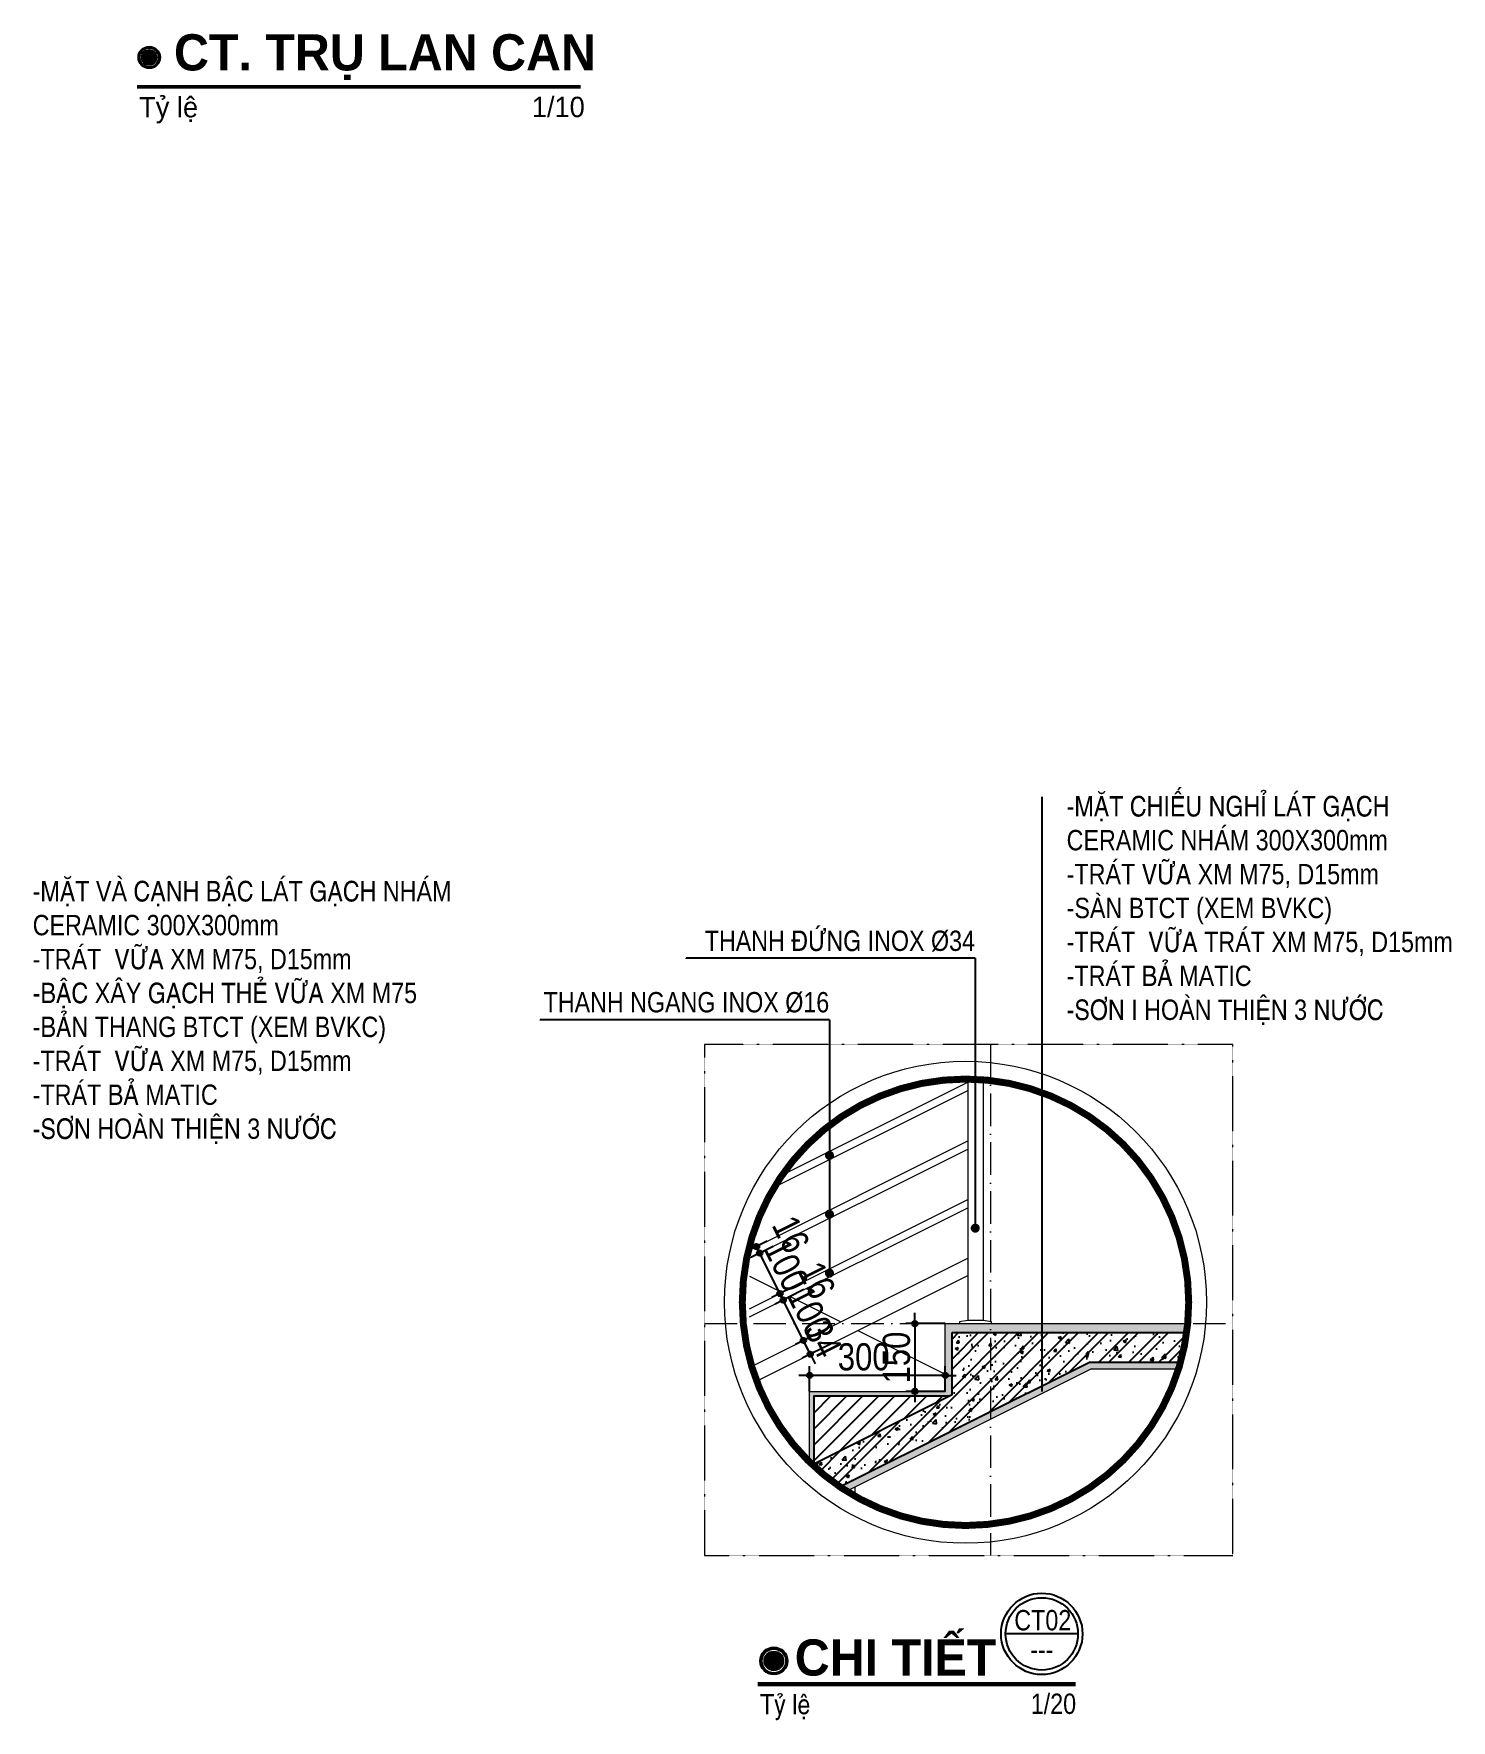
# Model space of a CAD drawing. Header units: millimetres. Extents: x 15144 to 68983, y 5333 to 52444.
# Drawn here: x 38817 to 54490, y 5333 to 23979 of the extents above; entities that cross this region are included whole.
import ezdxf
from ezdxf.enums import TextEntityAlignment as Align

# ---------------------------------------------------------------- set-up
doc = ezdxf.new("R2010")
doc.units = ezdxf.units.MM
doc.linetypes.add('ACAD_ISO10W100', pattern=[18, 12, -3, 0, -3])
for name, color, linetype in [('DIM', 1, 'Continuous'), ('HACTH', 8, 'Continuous'), ('HATCH', 8, 'Continuous'), ('NETCAT', 4, 'Continuous'), ('TAGS', 60, 'Continuous'), ('TEXT', 7, 'Continuous')]:
    doc.layers.add(name, color=color, linetype=linetype)
doc.layers.add('NET-THAY', color=2, linetype='Continuous', lineweight=13)
doc.layers.add('TRUC', color=24, linetype='Continuous', lineweight=0)
doc.styles.add('HEL-CONDENSE', font='')
doc.styles.add('HELVECONDENSE', font='')
doc.styles.add('SWISS-CONDENSE', font='')
doc.styles.add('VNI-HELVE-CONDENSEN', font='')
doc.styles.get('HEL-CONDENSE').set_extended_font_data('VNI-Helve-Condense')
doc.styles.get('HELVECONDENSE').set_extended_font_data('VNI-Helve-Condense')
doc.styles.get('SWISS-CONDENSE').set_extended_font_data('VNI-Swiss-Condense')
doc.styles.get('VNI-HELVE-CONDENSEN').set_extended_font_data('VNI-Helve-Condense')
doc.dimstyles.new('D20', dxfattribs={"dimtxt": 300, "dimasz": 1.2, "dimexe": 100, "dimexo": 0, "dimgap": 50, "dimtad": 1, "dimdec": 0, "dimlfac": 0.2, "dimzin": 13, "dimdsep": 46, "dimtxsty": 'HEL-CONDENSE', "dimblk": 'D50', "dimcen": 0, "dimclrd": 1, "dimclre": 1, "dimclrt": 7, "dimadec": 0, "dimazin": 0, "dimtfac": 1, "dimtdec": 0, "dimtmove": 0, "dimatfit": 3, "dimldrblk": 'D50', "dimfxl": 1, "dimtolj": 1, "dimtzin": 13, "dimarcsym": 0})

# ---------------------------------------------------------------- blocks, each defined once
blk = doc.blocks.new('A$C5F494123')
at = {"layer": 'TAGS', "color": 254, "ltscale": 1000}
blk.add_line((400, 0), (-400, 0), dxfattribs=at)
at = {"layer": 'TAGS', "ltscale": 1000}
blk.add_circle((0, 0), 450, dxfattribs=at)
at = {"layer": 'TAGS', "color": 254, "ltscale": 1000}
blk.add_circle((0, 0), 400, dxfattribs=at)
at = {"layer": 'TAGS', "ltscale": 1000, "style": 'VNI-HELVE-CONDENSEN'}
blk.add_attdef('A', (-84, 67), '', height=225, dxfattribs=at)
blk.add_attdef('A', text='', height=225, dxfattribs=at).set_placement((1, -62), align=Align.TOP_CENTER)
blk = doc.blocks.new('D50')
at = {"layer": 'DIM'}
blk.add_hatch(color=256, dxfattribs=at).paths.add_polyline_path([(25, 0, 1), (-25, 0, 1)])
blk.add_line((25, 0), (100, 0), dxfattribs=at)
blk.add_circle((0, 0), 25, dxfattribs=at)
blk = doc.blocks.new('*D545')
at = {"layer": 'DEFPOINTS', "color": 0, "transparency": 16777216}
for p in [(48896, 9718), (48560, 8968), (48896, 8968)]:
    blk.add_point(p, dxfattribs=at)
at = {"layer": 'DIM', "color": 1, "lineweight": -2, "transparency": 16777216}
for p, q in [((48896, 9718), (48460, 9718)), ((48560, 9717), (48560, 8970)), ((48896, 8968), (48460, 8968))]:
    blk.add_line(p, q, dxfattribs=at)
at = {"layer": 'DIM', "color": 1, "lineweight": -2, "transparency": 16777216, "xscale": 1.199999999999999, "yscale": 1.199999999999999, "zscale": 1.199999999999999}
for p, rotation in [((48560, 9718), 90), ((48560, 8968), 270)]:
    blk.add_blockref('D50', p, dxfattribs=dict(at, rotation=rotation))
at = {"layer": 'DIM', "color": 7, "transparency": 16777216, "insert": (48357, 9343), "char_height": 300, "attachment_point": 5, "rotation": 90, "style": 'HEL-CONDENSE'}
blk.add_mtext('\\A1;150', dxfattribs=at)
blk = doc.blocks.new('*D546')
at = {"layer": 'DEFPOINTS', "color": 0, "transparency": 16777216}
for p in [(47396, 9146), (47396, 8968), (48896, 8968)]:
    blk.add_point(p, dxfattribs=at)
at = {"layer": 'DIM', "color": 1, "lineweight": -2, "transparency": 16777216}
for p, q in [((47396, 8968), (47396, 9246)), ((48895, 9146), (47397, 9146)), ((48896, 8968), (48896, 9246))]:
    blk.add_line(p, q, dxfattribs=at)
at = {"layer": 'DIM', "color": 1, "lineweight": -2, "transparency": 16777216, "xscale": 1.199999999999999, "yscale": 1.199999999999999, "zscale": 1.199999999999999, "rotation": 180}
blk.add_blockref('D50', (47396, 9146), dxfattribs=at)
at = {"layer": 'DIM', "color": 1, "lineweight": -2, "transparency": 16777216, "xscale": 1.199999999999999, "yscale": 1.199999999999999, "zscale": 1.199999999999999}
blk.add_blockref('D50', (48896, 9146), dxfattribs=at)
at = {"layer": 'DIM', "color": 7, "transparency": 16777216, "insert": (47994, 9349), "char_height": 300, "attachment_point": 5, "style": 'HEL-CONDENSE'}
blk.add_mtext('\\A1;300', dxfattribs=at)
blk = doc.blocks.new('*D547')
at = {"layer": 'DEFPOINTS', "color": 0, "transparency": 16777216}
for p in [(47327, 9532), (47549, 9643), (47625, 9490)]:
    blk.add_point(p, dxfattribs=at)
at = {"layer": 'DIM', "color": 1, "lineweight": -2, "transparency": 16777216}
for p, q in [((47549, 9643), (47238, 9487)), ((47403, 9381), (47328, 9531)), ((47625, 9490), (47314, 9335))]:
    blk.add_line(p, q, dxfattribs=at)
at = {"layer": 'DIM', "color": 1, "lineweight": -2, "transparency": 16777216, "xscale": 1.199999999999999, "yscale": 1.199999999999999, "zscale": 1.199999999999999}
for p, rotation in [((47327, 9532), 116.565051177078), ((47403, 9380), 296.565051177078)]:
    blk.add_blockref('D50', p, dxfattribs=dict(at, rotation=rotation))
at = {"layer": 'DIM', "color": 7, "transparency": 16777216, "insert": (47547, 9547), "char_height": 300, "attachment_point": 5, "rotation": 296.5651, "style": 'HEL-CONDENSE'}
blk.add_mtext('\\A1;34', dxfattribs=at)
blk = doc.blocks.new('*D548')
at = {"layer": 'DEFPOINTS', "color": 0, "transparency": 16777216}
for p in [(47325, 10090), (47104, 9979), (47549, 9643)]:
    blk.add_point(p, dxfattribs=at)
at = {"layer": 'DIM', "color": 1, "lineweight": -2, "transparency": 16777216}
for p, q in [((47325, 10090), (47014, 9934)), ((47327, 9533), (47104, 9978)), ((47549, 9643), (47238, 9487))]:
    blk.add_line(p, q, dxfattribs=at)
at = {"layer": 'DIM', "color": 1, "lineweight": -2, "transparency": 16777216, "xscale": 1.199999999999999, "yscale": 1.199999999999999, "zscale": 1.199999999999999}
for p, rotation in [((47104, 9979), 116.5650511770989), ((47327, 9532), 296.5650511770989)]:
    blk.add_blockref('D50', p, dxfattribs=dict(at, rotation=rotation))
at = {"layer": 'DIM', "color": 7, "transparency": 16777216, "insert": (47397, 9846), "char_height": 300, "attachment_point": 5, "rotation": 296.5651, "style": 'HEL-CONDENSE'}
blk.add_mtext('\\A1;100', dxfattribs=at)
blk = doc.blocks.new('*D549')
at = {"layer": 'DEFPOINTS', "color": 0, "transparency": 16777216}
for p in [(46844, 10498), (46992, 10572), (47215, 10124)]:
    blk.add_point(p, dxfattribs=at)
at = {"layer": 'DIM', "color": 1, "lineweight": -2, "transparency": 16777216}
for p, q in [((46992, 10572), (46755, 10453)), ((47067, 10052), (46845, 10497)), ((47215, 10124), (46979, 10006))]:
    blk.add_line(p, q, dxfattribs=at)
at = {"layer": 'DIM', "color": 1, "lineweight": -2, "transparency": 16777216, "xscale": 1.199999999999999, "yscale": 1.199999999999999, "zscale": 1.199999999999999}
for p, rotation in [((46844, 10498), 116.565051177075), ((47068, 10051), 296.565051177075)]:
    blk.add_blockref('D50', p, dxfattribs=dict(at, rotation=rotation))
at = {"layer": 'DIM', "color": 7, "transparency": 16777216, "insert": (47138, 10365), "char_height": 300, "attachment_point": 5, "rotation": 296.5651, "style": 'HEL-CONDENSE'}
blk.add_mtext('\\A1;100', dxfattribs=at)
blk = doc.blocks.new('*D550')
at = {"layer": 'DEFPOINTS', "color": 0, "transparency": 16777216}
for p in [(46809, 10569), (46926, 10628), (46962, 10557)]:
    blk.add_point(p, dxfattribs=at)
at = {"layer": 'DIM', "color": 1, "lineweight": -2, "transparency": 16777216}
for p, q in [((46926, 10628), (46719, 10525)), ((46962, 10557), (46755, 10453)), ((46808, 10570), (46808, 10571)), ((46844, 10498), (46809, 10569)), ((46845, 10497), (46845, 10496))]:
    blk.add_line(p, q, dxfattribs=at)
at = {"layer": 'DIM', "color": 1, "lineweight": -2, "transparency": 16777216, "xscale": 1.199999999999999, "yscale": 1.199999999999999, "zscale": 1.199999999999999}
for p, rotation in [((46844, 10498), 116.5650511771525), ((46809, 10569), 296.5650511771526)]:
    blk.add_blockref('D50', p, dxfattribs=dict(at, rotation=rotation))
at = {"layer": 'DIM', "color": 7, "transparency": 16777216, "insert": (47188, 10705), "char_height": 300, "attachment_point": 5, "rotation": 296.5651, "style": 'HEL-CONDENSE'}
blk.add_mtext('\\A1;16', dxfattribs=at)
blk = doc.blocks.new('*D551')
at = {"layer": 'DEFPOINTS', "color": 0, "transparency": 16777216}
for p in [(47297, 10165), (47333, 10094), (47068, 10051)]:
    blk.add_point(p, dxfattribs=at)
at = {"layer": 'DIM', "color": 1, "lineweight": -2, "transparency": 16777216}
for p, q in [((47297, 10165), (46979, 10006)), ((47333, 10094), (47014, 9934)), ((47067, 10052), (47067, 10053)), ((47104, 9979), (47068, 10051)), ((47104, 9978), (47105, 9977))]:
    blk.add_line(p, q, dxfattribs=at)
at = {"layer": 'DIM', "color": 1, "lineweight": -2, "transparency": 16777216, "xscale": 1.199999999999999, "yscale": 1.199999999999999, "zscale": 1.199999999999999}
for p, rotation in [((47104, 9979), 116.565051177078), ((47068, 10051), 296.565051177078)]:
    blk.add_blockref('D50', p, dxfattribs=dict(at, rotation=rotation))
at = {"layer": 'DIM', "color": 7, "transparency": 16777216, "insert": (47474, 10198), "char_height": 300, "attachment_point": 5, "rotation": 296.5651, "style": 'HEL-CONDENSE'}
blk.add_mtext('\\A1;16', dxfattribs=at)

msp = doc.modelspace()

# ---------------------------------------------------------------- hatches: boundary and pattern name
at = {"layer": 'DIM'}
for points in [[(40178.083, 23717.569, 1), (40010.851, 23717.569, 1)], [(47104.933, 5988.734, 1), (46895.893, 5988.734, 1)]]:
    msp.add_hatch(color=256, dxfattribs=at).paths.add_polyline_path(points)
at = {"layer": 'HACTH'}
h = msp.add_hatch(dxfattribs=at)
h.set_pattern_fill('AR-SAND', color=256, scale=0.5, style=0)
h.set_pattern_definition([(37.5, (-1277566.531, -92011.559), (-0.80001565, 24.47066187), [0, -19.304, 0, -21.59, 0, -20.6375]), (7.5, (-1277566.53, -92011.56), (22.47616416, 35.841255), [0, -10.414, 0, -17.399, 0, -6.6675]), (327.5, (-1277582.152, -92011.56), (39.5496185, 0.07185923), [0, -6.35, 0, -22.86, 0, -29.845]), (317.5, (-1277582.152, -92011.56), (38.1778226, 11.1464662), [0, -3.175, 0, -14.986, 0, -17.145])])
h.paths.add_polyline_path([(51576.084, 9718.414), (49964.639, 9718.414), (49964.639, 9618.414), (51564.437, 9618.414, 0.010199213)])
h.paths.add_polyline_path([(49964.639, 9718.414), (49395.811, 9718.414), (49395.811, 9618.414), (49964.639, 9618.414)])
h.paths.add_polyline_path([(49395.811, 9718.414), (48895.811, 9718.414), (48895.811, 8968.414), (47395.811, 8968.414), (47395.811, 8218.414), (47364.585, 8218.414, 0.007227938), (47415.486, 8168.414), (47445.811, 8168.414), (47445.811, 8918.414), (48945.811, 8918.414), (48970.811, 8930.914), (48970.811, 9618.414), (49395.811, 9618.414)])
h.paths.add_polyline_path([(49395.811, 8659.397), (49395.811, 8743.25), (47733.173, 7911.931, 0.008797486), (47805.871, 7864.427)])
h.paths.add_polyline_path([(50513.845, 9218.414), (51475.211, 9218.414, 0.007921178), (51497.327, 9293.414), (50496.14, 9293.414), (49395.811, 8743.25), (49395.811, 8659.397)])
h = msp.add_hatch(dxfattribs=at)
h.set_pattern_fill('AR-CONC', color=256, scale=50, style=0)
h.set_pattern_definition([(50, (-1212946, 444797.04), (358.63009, -31.37607), [37.5, -412.5]), (355, (-1212946, 444797.04), (-69.37567, 376.09607), [30, -330]), (100.4514, (-1212916.1, 444794.42), (289.25469, 344.71977), [31.870095, -350.57106]), (46.1842, (-1212946, 444897.04), (533.62052, -82.7595), [56.25, -618.75]), (96.6356, (-1212901.5, 444890.14), (467.33135, 487.05894), [47.80514, -525.8565]), (351.1842, (-1212946, 444897.04), (467.33097, 487.0593), [45, -495]), (21, (-1212896, 444872.04), (298.453526, -201.309445), [37.5, -412.5]), (326, (-1212896, 444872.04), (121.65767, 362.57502), [30, -330]), (71.4514, (-1212871.12, 444855.26), (420.11131, 161.26525), [31.870095, -350.57106]), (37.5, (-1212945.99, 444797.04), (6.079928, 166.446927), [0, -326, 0, -335, 0, -331.25]), (7.5, (-1212946, 444797.04), (131.534769, 197.205856), [0, -191, 0, -318.5, 0, -126.25]), (327.5, (-1213057.49, 444797.04), (266.911218, -11.277436), [0, -125, 0, -390, 0, -517.5]), (317.5, (-1213107.5, 444797.04), (291.593085, 50.05249), [0, -162.5, 0, -259, 0, -367.5])])
h.paths.add_polyline_path([(49395.811, 8743.25), (49395.811, 9618.414), (48970.811, 9618.414), (48970.811, 8930.914), (47425.952, 8158.485, 0.039966658), (47733.173, 7911.931)])
h.paths.add_polyline_path([(49964.639, 9618.414), (49395.811, 9618.414), (49395.811, 8743.25), (49964.639, 9027.664)])
h.paths.add_polyline_path([(51564.437, 9618.414), (49964.639, 9618.414), (49964.639, 9027.664), (50496.14, 9293.414), (51497.327, 9293.414, 0.033654056)])
h = msp.add_hatch(dxfattribs=at)
h.set_pattern_fill('ANSI32', color=256, scale=625, style=0)
h.set_pattern_definition([(45, (-1212946, 444797.04), (-165.72815, 165.72815), []), (45, (-1212835.5, 444797.04), (-165.72815, 165.72815), [])])
h.paths.add_polyline_path([(49395.811, 8743.25), (49395.811, 9618.414), (48970.811, 9618.414), (48970.811, 8930.914), (47425.952, 8158.485, 0.039966658), (47733.173, 7911.931)])
h.paths.add_polyline_path([(49964.639, 9027.664), (49964.639, 9618.414), (49395.811, 9618.414), (49395.811, 8743.25)])
h.paths.add_polyline_path([(51564.437, 9618.414), (49964.639, 9618.414), (49964.639, 9027.664), (50496.14, 9293.414), (51497.327, 9293.414, 0.033654056)])
h = msp.add_hatch(dxfattribs=at)
h.set_pattern_fill('ANSI31', color=256, scale=1000, style=0)
h.set_pattern_definition([(45, (-1123822.26, 415197.25), (-88.388348, 88.388348), [])])
h.paths.add_polyline_path([(47445.811, 8918.414), (48945.811, 8918.414), (47445.811, 8168.414)])
edge = h.paths.add_edge_path()
edge.add_arc((49119.346, 9953.873), 2467.996, 226.3396384, 226.6745628, ccw=False)
edge.add_line((47415.486, 8168.414), (47445.811, 8168.414))
edge.add_line((47445.811, 8168.414), (47425.952, 8158.485))

# ---------------------------------------------------------------- linework, layer by layer
at = {"layer": 'DIM', "color": 7, "linetype": 'Continuous'}
for centre, radius in [((40094.467, 23717.569), 120.393), ((40094.467, 23717.569), 107.016), ((40094.467, 23717.569), 83.616), ((47000.413, 5988.734), 150.491), ((47000.413, 5988.734), 133.77), ((47000.413, 5988.734), 104.52)]:
    msp.add_circle(centre, radius, dxfattribs=at)
at = {"layer": 'HATCH', "const_width": 77}
msp.add_lwpolyline([(46651.35, 9953.873, -1), (51587.342, 9953.873, -1)], format="xyb", close=True, dxfattribs=at)
at = {"layer": 'NET-THAY'}
for p, q in [((49145.811, 12421.727), (49145.811, 9752.327)), ((49315.811, 12414.036), (49315.811, 9752.327)), ((48895.811, 9718.414), (51576.084, 9718.414)), ((50513.845, 9218.414), (47805.871, 7864.427)), ((50513.845, 9218.414), (51475.211, 9218.414)), ((47895.811, 7909.397), (47895.811, 7810.52))]:
    msp.add_line(p, q, dxfattribs=at)
for points in [[(47090.073, 11358.527), (49145.811, 12386.396)], [(47004.715, 11226.405), (49145.811, 12296.953)], [(46730.811, 10530.436), (49145.811, 11737.936)], [(46730.811, 10440.994), (49145.811, 11648.494)], [(46730.811, 9881.977), (49145.811, 11089.477)], [(46730.811, 9792.534), (49145.811, 11000.034)], [(46730.811, 9233.517), (49145.811, 10441.017)], [(46730.811, 10241.897), (47090.731, 10061.937)], [(46810.076, 9083.084), (49145.811, 10250.951)], [(47180.174, 10017.216), (47739.191, 9737.707)], [(47364.585, 8218.414), (47395.811, 8218.414), (47395.811, 8968.414), (48895.811, 8968.414), (48895.811, 9718.414), (48895.811, 9718.414)], [(49407.596, 9718.414), (49407.596, 9737.454), (49315.811, 9752.327), (49145.811, 9752.327), (49054.026, 9737.454), (49054.026, 9718.414)], [(47929.257, 9642.674), (48895.811, 9159.397)]]:
    msp.add_lwpolyline(points, dxfattribs=at)
msp.add_circle((49119.346, 9953.873), 2664.707, dxfattribs=at)
at = {"layer": 'NETCAT'}
for p, q in [((48970.811, 9618.414), (51564.437, 9618.414)), ((48970.811, 8930.914), (48970.811, 9618.414)), ((50496.14, 9293.414), (47733.173, 7911.931)), ((50496.14, 9293.414), (51497.327, 9293.414))]:
    msp.add_line(p, q, dxfattribs=at)
for points in [[(47415.486, 8168.414), (47445.811, 8168.414), (47445.811, 8918.414), (48945.811, 8918.414)], [(48970.811, 8930.914), (47425.952, 8158.485)]]:
    msp.add_lwpolyline(points, dxfattribs=at)
at = {"layer": 'TEXT', "color": 7, "linetype": 'ByBlock'}
for points, const_width in [([(44864.703, 23393.072), (40905.839, 23393.072), (44864.703, 23393.072), (39958.476, 23393.072)], 39), ([(50337.827, 5732.663), (48003.938, 5732.663), (50337.827, 5732.663), (46819.734, 5732.663)], 48.75)]:
    msp.add_lwpolyline(points, dxfattribs=dict(at, const_width=const_width))
for points in [[(49964.639, 15540.657), (49964.639, 8966.04)], [(49226.83, 13757.6), (46029.809, 13757.6), (46029.809, 13757.6)], [(49226.83, 13757.6), (49226.83, 10773.434)], [(47615.365, 13078.177), (44418.344, 13078.177), (44418.344, 13078.177)], [(47615.365, 13078.177), (47615.365, 10276.195)]]:
    msp.add_lwpolyline(points, dxfattribs=at)
at = {"layer": 'TEXT', "ltscale": 1000, "const_width": 50}
for points in [[(47615.365, 11602.909, -1), (47615.365, 11552.909, -1)], [(47615.365, 10952.604, -1), (47615.365, 10902.604, -1)], [(49226.83, 10798.434, -1), (49226.83, 10748.434, -1)], [(47615.365, 10301.195, -1), (47615.365, 10251.195, -1)]]:
    msp.add_lwpolyline(points, format="xyb", close=True, dxfattribs=at)
at = {"layer": 'TRUC', "linetype": 'ACAD_ISO10W100', "ltscale": 30}
for p, q in [((49395.811, 12802.879), (49395.811, 7153.793)), ((46234.377, 9718.414), (52074.773, 9718.414))]:
    msp.add_line(p, q, dxfattribs=at)
at = {"layer": 'TRUC', "linetype": 'ACAD_ISO10W100', "ltscale": 0.2}
msp.add_lwpolyline([(52074.773, 12802.879), (46234.377, 12802.879), (46234.377, 7153.793), (52074.773, 7153.793)], close=True, dxfattribs=at)

# ---------------------------------------------------------------- block references
at = {"layer": 'TAGS', "ltscale": 1000}
ref = msp.add_blockref('A$C5F494123', (49962.874, 6288.017), dxfattribs=at)
ref.add_attrib('A', '---', dxfattribs={"color": 7, "ltscale": 1000, "height": 225, "style": 'VNI-HELVE-CONDENSEN'}).set_placement((49964.019, 6226.329), align=Align.TOP_CENTER)
ref.add_attrib('A', 'CT02', (49658.882, 6326.613), dxfattribs={"color": 7, "ltscale": 1000, "height": 225, "style": 'VNI-HELVE-CONDENSEN'})

# ---------------------------------------------------------------- texts
at = {"layer": 'TEXT', "color": 7, "attachment_point": 1, "style": 'SWISS-CONDENSE'}
for s, insert, char_height in [('{\\fVNI-Avo|b1|i0|c0|p2;\\H1.25x;CT. TRUÏ LAN CAN}', (40368.052, 23973.498), 320), ('{\\fVNI-Avo|b1|i0|c0|p2;CHI TIEÁT}', (47231.409, 6226.643), 400)]:
    msp.add_mtext(s, dxfattribs=dict(at, insert=insert, char_height=char_height))
at = {"layer": 'TEXT', "color": 7, "linetype": 'ByBlock'}
for s, insert, char_height, attachment_point, style in [('{\\fVNI-Avo|b0|i0|c0|p2;Tyû leä}', (39982.794, 23279.799), 225, 1, 'SWISS-CONDENSE'), ('{\\fVNI-Avo|b0|i0|c0|p2;1/10}', (44324.313, 23282.422), 225, 1, 'SWISS-CONDENSE'), ('\\P-MAËT CHIEÁU NGHÆ LAÙT GAÏCH \\PCERAMIC NHAÙM 300X300mm\\P-TRAÙT VÖÕA XM M75, D15mm\\P-SAØN BTCT (XEM BVKC)\\P-TRAÙT  VÖÕA TRAÙT XM M75, D15mm\\P-TRAÙT BAÛ MATIC\\P-SÔN I HOAØN THIEÄN 3 NÖÔÙC', (50237.496, 15926.31), 225, 1, 'HELVECONDENSE'), ('{\\fVNI-Helve-Condense|b0|i0|c0|p2;-MAËT VAØ CAÏNH BAÄC LAÙT GAÏCH NHAÙM \\PCERAMIC 300X300mm\\P-TRAÙT  VÖÕA XM M75, D15mm\\P-BAÄC XAÂY GAÏCH THEÛ VÖÕA XM M75\\P-BAÛN THANG BTCT (XEM BVKC)\\P-TRAÙT  VÖÕA XM M75, D15mm\\P-TRAÙT BAÛ MATIC\\P-SÔN HOAØN THIEÄN 3 NÖÔÙC}', (38805.979, 14611.865), 225, 1, 'SWISS-CONDENSE'), ('{\\fVNI-Helve-Condense|b0|i0|c0|p2;THANH ÑÖÙNG INOX Þ34}', (49224.159, 14063.35), 224.50658, 3, 'SWISS-CONDENSE'), ('{\\fVNI-Helve-Condense|b0|i0|c0|p2;THANH NGANG INOX Þ16}', (47612.693, 13383.926), 224.50658, 3, 'SWISS-CONDENSE'), ('{\\fVNI-Helve-Condense|b0|i0|c0|p2;Tyû leä}', (46846.755, 5624.751), 225, 1, 'SWISS-CONDENSE'), ('{\\fVNI-Helve-Condense|b0|i0|c0|p2;1/20}', (49840.788, 5627.666), 225, 1, 'SWISS-CONDENSE')]:
    msp.add_mtext(s, dxfattribs=dict(at, insert=insert, char_height=char_height, attachment_point=attachment_point, style=style))

# ---------------------------------------------------------------- dimensions: what is measured, and where the dimension line sits
at = {"layer": 'DIM'}
for base, p1, p2, picture, middle in [((46808.607, 10569.334), (46961.92, 10556.548), (46926.143, 10628.102), '*D550', (47188.386, 10704.855)), ((47067.991, 10050.567), (47333.13, 10093.693), (47297.353, 10165.248), '*D551', (47473.856, 10198.367))]:
    dim = msp.add_linear_dim(base=base, p1=p1, p2=p2, angle=116.5650512, dimstyle='D20', override={"dimtmove": 2}, dxfattribs=at)
    dim.commit()
    dim.dimension.update_dxf_attribs({"geometry": picture, "text_midpoint": middle, "dimtype": 161})
for base, p1, p2, angle, picture, middle, dimtype in [((46844.384, 10497.78), (47215.482, 10124.312), (46991.875, 10571.526), 116.5650512, '*D549', (46956.187, 10274.173), 161), ((47103.768, 9979.012), (47548.878, 9642.55), (47325.271, 10089.764), 116.5650512, '*D548', (47215.571, 9755.406), 161), ((47327.375, 9531.799), (47624.904, 9490.498), (47548.878, 9642.55), 116.5650512, '*D547', (47365.388, 9455.773), 161), ((47395.811, 9145.607), (48895.811, 8968.414), (47395.811, 8968.414), 180, '*D546', (47993.996, 9145.607), 160)]:
    dim = msp.add_linear_dim(base=base, p1=p1, p2=p2, angle=angle, dimstyle='D20', dxfattribs=at)
    dim.commit()
    dim.dimension.update_dxf_attribs({"geometry": picture, "text_midpoint": middle, "dimtype": dimtype})
dim = msp.add_linear_dim(base=(48559.985, 8968.414), p1=(48895.811, 9718.414), p2=(48895.811, 8968.414), angle=90, dimstyle='D20', dxfattribs=at)
dim.commit()
dim.dimension.update_dxf_attribs({"geometry": '*D545', "text_midpoint": (48356.785, 9343.414)})

doc.saveas('drawing.dxf')
